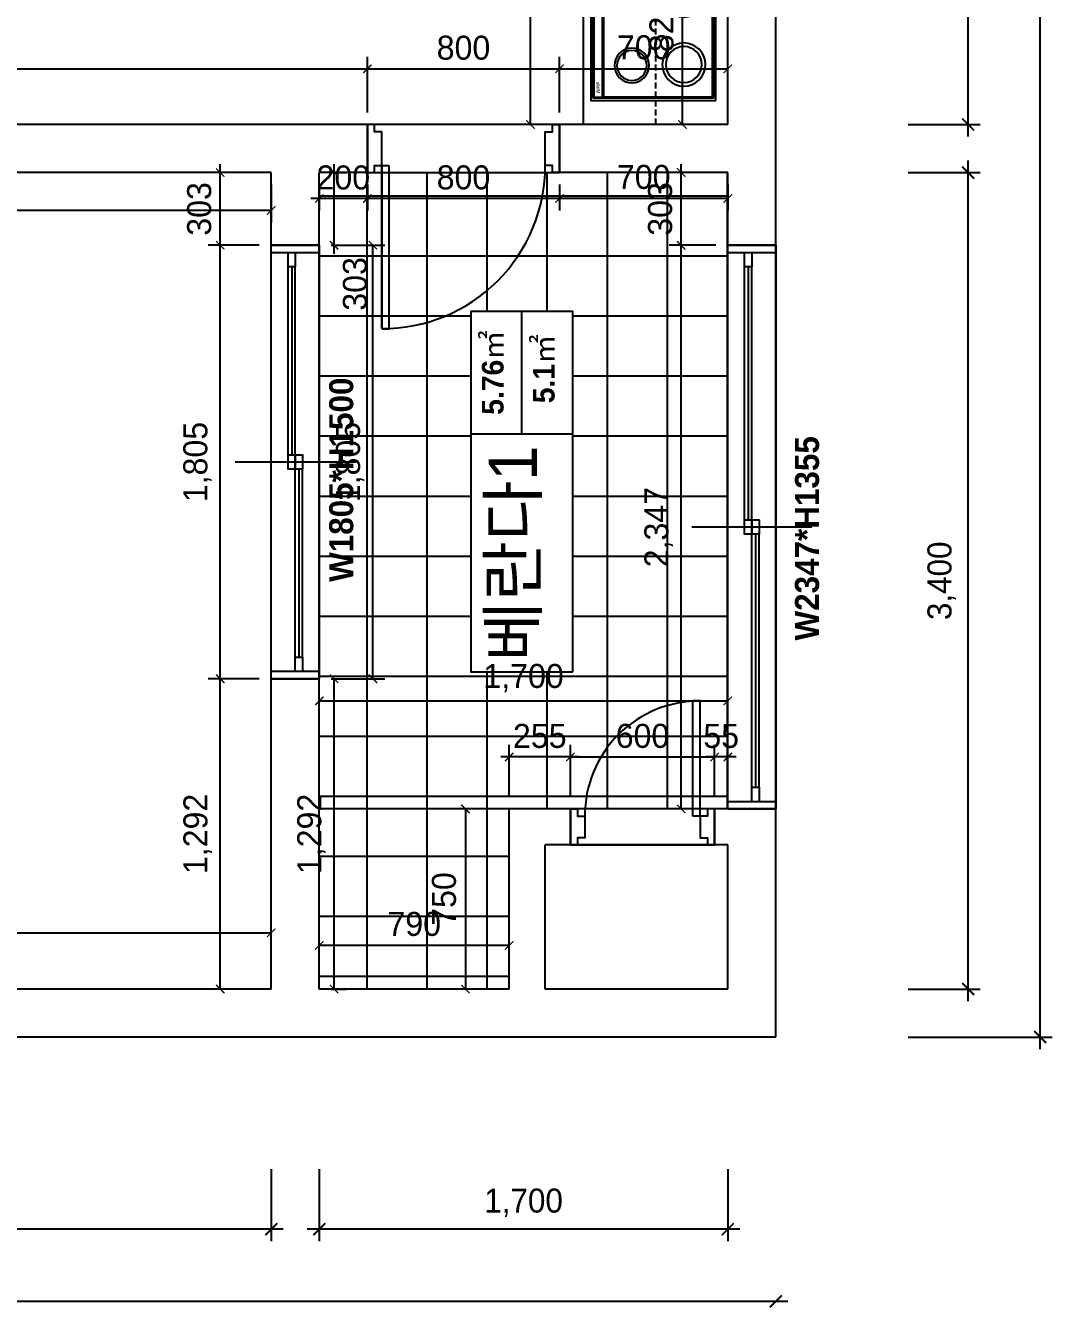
# Model space of a CAD drawing. Header units: inches. Extents: x 261411 to 598054, y 5888 to 34411.
# Drawn here: x 295196 to 299467, y 22385 to 27747 of the extents above; entities that cross this region are included whole.
import ezdxf
from ezdxf.enums import TextEntityAlignment as Align

# ---------------------------------------------------------------- set-up
doc = ezdxf.new("R2010")
doc.units = ezdxf.units.IN
doc.header["$LTSCALE"] = 50
doc.header["$MEASUREMENT"] = 0
doc.linetypes.add('DASHED', pattern=[0.75, 0.5, -0.25])
for name, color, linetype in [('02-WAL', 2, 'Continuous'), ('03-TEXT', 3, 'Continuous'), ('04-WIN TEXT', 4, 'Continuous'), ('06-FUR', 6, 'Continuous'), ('07-DIM', 5, 'Continuous'), ('07-DIM WAL', 5, 'Continuous'), ('08-HAT', 8, 'Continuous'), ('253', 253, 'Continuous'), ('CO-FURB-DN', 9, 'Continuous'), ('도면층2', 2, 'Continuous'), ('도면층4', 4, 'Continuous'), ('도면층5', 5, 'Continuous')]:
    doc.layers.add(name, color=color, linetype=linetype)
doc.styles.add('DH-TEXT', font='')
doc.styles.add('HY 울릉도 L', font='')
doc.styles.add('넥슨고딕', font='NEXONLv1GothicBold.ttf')
doc.styles.add('마감재', font='stylu.ttf')
doc.styles.add('코레일둥고', font='Korail_Round_Gothic_Medium.ttf')
doc.styles.get('DH-TEXT').set_extended_font_data('HY울릉도L')
doc.styles.get('HY 울릉도 L').set_extended_font_data('HY울릉도L')
doc.dimstyles.new('50', dxfattribs={"dimscale": 50, "dimtxt": 2, "dimasz": 1, "dimexe": 1, "dimexo": 1, "dimgap": 1, "dimtad": 1, "dimdec": 0, "dimrnd": 0.05, "dimdsep": 46, "dimlunit": 6, "dimtxsty": 'HY 울릉도 L', "dimblk": 'ARCHTICK', "dimcen": 2.5, "dimdle": 1, "dimclrd": 133, "dimclre": 133, "dimclrt": 30, "dimadec": 0, "dimazin": 0, "dimtfac": 1, "dimtdec": 0, "dimtix": 1, "dimtmove": 2, "dimatfit": 3, "dimldrblk": 'ARCHTICK', "dimfxl": 1, "dimlwd": -1, "dimlwe": -1, "dimarcsym": 0})
doc.dimstyles.new('벽치수 Copy of DIM-50', dxfattribs={"dimscale": 50, "dimtxt": 2, "dimasz": 0.7, "dimexe": 1, "dimexo": 1, "dimgap": 0.7, "dimtad": 1, "dimdec": 0, "dimzin": 1, "dimdsep": 46, "dimlunit": 6, "dimtxsty": '마감재', "dimblk": 'ARCHTICK', "dimcen": -0.09, "dimclrd": 256, "dimclre": 256, "dimclrt": 3, "dimadec": 0, "dimazin": 0, "dimtfac": 1, "dimtdec": 0, "dimtix": 1, "dimtmove": 2, "dimatfit": 0, "dimldrblk": 'ARCHTICK', "dimfxl": 1, "dimtolj": 1, "dimtzin": 0, "dimarcsym": 0})

# ---------------------------------------------------------------- blocks, each defined once
blk = doc.blocks.new('FB-009')
at = {"layer": 'CO-FURB-DN', "color": 251}
for p, q in [((10, 510), (10, 10)), ((278, 510), (10, 510)), ((13.4, 505.2), (13.4, 53.7)), ((275.4, 505.2), (13.4, 505.2)), ((566, 510), (266.8, 510)), ((563.4, 505.2), (266.8, 505.2)), ((563.4, 53.7), (563.4, 505.2)), ((566, 10), (566, 510)), ((13.4, 53.7), (275.4, 53.7)), ((266.8, 53.7), (563.4, 53.7)), ((10, 50), (278, 50)), ((10, 10), (278, 10)), ((12.2, 46.5), (12.2, 13.4)), ((276.4, 46.5), (12.2, 46.5)), ((12.2, 13.4), (276.4, 13.4)), ((266.8, 50), (566, 50)), ((564.4, 46.5), (266.8, 46.5)), ((266.8, 13.4), (564.4, 13.4)), ((266.8, 10), (566, 10)), ((385, 40.6), (385, 21.8)), ((388, 40.6), (388, 21.8)), ((424.2, 40.6), (424.2, 21.8)), ((427.2, 40.6), (427.2, 21.8)), ((474.9, 40.6), (474.9, 21.8)), ((477.9, 40.6), (477.9, 21.8)), ((514, 40.6), (514, 21.8)), ((517, 40.6), (517, 21.8)), ((564.4, 13.4), (564.4, 46.5))]:
    blk.add_line(p, q, dxfattribs=at)
at = {"layer": 'CO-FURB-DN'}
blk.add_lwpolyline([(0, 520), (576, 520), (576, 0), (0, 0)], close=True, dxfattribs=at)
at = {"layer": 'CO-FURB-DN', "color": 251}
for centre, radius in [((149.6, 387.2), 89.9), ((149.6, 387.2), 74.9), ((437.6, 387.2), 89.9), ((437.6, 387.2), 74.9), ((145.8, 170.8), 72), ((145.8, 170.8), 62), ((433.8, 170.8), 72), ((433.8, 170.8), 62), ((386.5, 31.2), 12.5), ((386.5, 31.2), 9.52), ((425.6, 31.2), 12.5), ((425.6, 31.2), 9.52), ((476.3, 31.2), 12.5), ((476.3, 31.2), 9.52), ((515.5, 31.2), 12.5), ((515.5, 31.2), 9.52)]:
    blk.add_circle(centre, radius, dxfattribs=at)
at = {"layer": 'CO-FURB-DN', "color": 251, "style": 'DH-TEXT'}
blk.add_text('Miele', height=15, dxfattribs=at).set_placement((29, 23.1))
blk = doc.blocks.new('_ArchTick')
at = {"color": 0, "linetype": 'ByBlock', "const_width": 0.15}
blk.add_lwpolyline([(-0.5, -0.5), (0.5, 0.5)], dxfattribs=at)
blk = doc.blocks.new('*D49')
at = {"layer": '07-DIM', "color": 133}
for p, q in [((299117.1, 23685.4), (299117.1, 27185.4)), ((298867.1, 27135.4), (299167.1, 27135.4)), ((298867.1, 23735.4), (299167.1, 23735.4))]:
    blk.add_line(p, q, dxfattribs=at)
at = {"layer": 'Defpoints', "color": 0}
for p in [(298817.1, 27135.4), (299117.1, 27135.4), (298817.1, 23735.4)]:
    blk.add_point(p, dxfattribs=at)
at = {"layer": '07-DIM', "color": 133, "xscale": 50, "yscale": 50, "zscale": 50}
for p, rotation in [((299117.1, 27135.4), 90), ((299117.1, 23735.4), 270)]:
    blk.add_blockref('_ArchTick', p, dxfattribs=dict(at, rotation=rotation))
at = {"layer": '07-DIM', "color": 30, "insert": (299007.1, 25435.4), "char_height": 100, "attachment_point": 5, "rotation": 90, "style": 'HY 울릉도 L'}
blk.add_mtext('3,400', dxfattribs=at)
blk = doc.blocks.new('*D50')
at = {"layer": '07-DIM', "color": 133}
for p, q in [((299117.1, 27285.4), (299117.1, 29985.4)), ((298867.1, 29935.4), (299167.1, 29935.4)), ((298867.1, 27335.4), (299167.1, 27335.4))]:
    blk.add_line(p, q, dxfattribs=at)
at = {"layer": 'Defpoints', "color": 0}
for p in [(298817.1, 29935.4), (299117.1, 29935.4), (298817.1, 27335.4)]:
    blk.add_point(p, dxfattribs=at)
at = {"layer": '07-DIM', "color": 133, "xscale": 50, "yscale": 50, "zscale": 50}
for p, rotation in [((299117.1, 29935.4), 90), ((299117.1, 27335.4), 270)]:
    blk.add_blockref('_ArchTick', p, dxfattribs=dict(at, rotation=rotation))
at = {"layer": '07-DIM', "color": 30, "insert": (299007.2, 28635.4), "char_height": 100, "attachment_point": 5, "rotation": 90, "style": 'HY 울릉도 L'}
blk.add_mtext('2,600', dxfattribs=at)
blk = doc.blocks.new('*D52')
at = {"layer": '07-DIM', "color": 133}
for p, q in [((296417.1, 22985.4), (296417.1, 22685.4)), ((298117.1, 22985.4), (298117.1, 22685.4)), ((298167.1, 22735.4), (296367.1, 22735.4))]:
    blk.add_line(p, q, dxfattribs=at)
at = {"layer": 'Defpoints', "color": 0}
for p in [(296417.1, 23035.4), (298117.1, 23035.4), (296417.1, 22735.4)]:
    blk.add_point(p, dxfattribs=at)
at = {"layer": '07-DIM', "color": 133, "xscale": 50, "yscale": 50, "zscale": 50, "rotation": 180}
blk.add_blockref('_ArchTick', (296417.1, 22735.4), dxfattribs=at)
at = {"layer": '07-DIM', "color": 133, "xscale": 50, "yscale": 50, "zscale": 50}
blk.add_blockref('_ArchTick', (298117.1, 22735.4), dxfattribs=at)
at = {"layer": '07-DIM', "color": 30, "insert": (297267.1, 22845.3), "char_height": 100, "attachment_point": 5, "style": 'HY 울릉도 L'}
blk.add_mtext('1,700', dxfattribs=at)
blk = doc.blocks.new('*D53')
at = {"layer": '07-DIM', "color": 133}
for p, q in [((293117.1, 22985.4), (293117.1, 22685.4)), ((296217.1, 22985.4), (296217.1, 22685.4)), ((296267.1, 22735.4), (293067.1, 22735.4))]:
    blk.add_line(p, q, dxfattribs=at)
at = {"layer": 'Defpoints', "color": 0}
for p in [(293117.1, 23035.4), (296217.1, 23035.4), (293117.1, 22735.4)]:
    blk.add_point(p, dxfattribs=at)
at = {"layer": '07-DIM', "color": 133, "xscale": 50, "yscale": 50, "zscale": 50, "rotation": 180}
blk.add_blockref('_ArchTick', (293117.1, 22735.4), dxfattribs=at)
at = {"layer": '07-DIM', "color": 133, "xscale": 50, "yscale": 50, "zscale": 50}
blk.add_blockref('_ArchTick', (296217.1, 22735.4), dxfattribs=at)
at = {"layer": '07-DIM', "color": 30, "insert": (294667.1, 22845.4), "char_height": 100, "attachment_point": 5, "style": 'HY 울릉도 L'}
blk.add_mtext('3,100', dxfattribs=at)
blk = doc.blocks.new('*D67')
at = {"layer": '07-DIM', "color": 133}
for p, q in [((286617.1, 22985.4), (286617.1, 22385.4)), ((298317.1, 22485.4), (298317.1, 22485.4)), ((286567.1, 22435.4), (298367.1, 22435.4))]:
    blk.add_line(p, q, dxfattribs=at)
at = {"layer": 'Defpoints', "color": 0}
for p in [(286617.1, 23035.4), (298317.1, 22435.4), (298317.1, 22435.4)]:
    blk.add_point(p, dxfattribs=at)
at = {"layer": '07-DIM', "color": 133, "xscale": 50, "yscale": 50, "zscale": 50, "rotation": 180}
blk.add_blockref('_ArchTick', (286617.1, 22435.4), dxfattribs=at)
at = {"layer": '07-DIM', "color": 133, "xscale": 50, "yscale": 50, "zscale": 50}
blk.add_blockref('_ArchTick', (298317.1, 22435.4), dxfattribs=at)
at = {"layer": '07-DIM', "color": 30, "insert": (292467.1, 22545.3), "char_height": 100, "attachment_point": 5, "style": 'HY 울릉도 L'}
blk.add_mtext('11,700', dxfattribs=at)
blk = doc.blocks.new('*D68')
at = {"layer": '07-DIM', "color": 133}
for p, q in [((298867.1, 33135.4), (299467.1, 33135.4)), ((299417.1, 23485.4), (299417.1, 33185.4)), ((298867.1, 23535.4), (299467.1, 23535.4))]:
    blk.add_line(p, q, dxfattribs=at)
at = {"layer": 'Defpoints', "color": 0}
for p in [(298817.1, 33135.4), (299417.1, 33135.4), (298817.1, 23535.4)]:
    blk.add_point(p, dxfattribs=at)
at = {"layer": '07-DIM', "color": 133, "xscale": 50, "yscale": 50, "zscale": 50}
for p, rotation in [((299417.1, 33135.4), 90), ((299417.1, 23535.4), 270)]:
    blk.add_blockref('_ArchTick', p, dxfattribs=dict(at, rotation=rotation))
at = {"layer": '07-DIM', "color": 30, "insert": (299307.1, 28335.4), "char_height": 100, "attachment_point": 5, "rotation": 90, "style": 'HY 울릉도 L'}
blk.add_mtext('9,600', dxfattribs=at)
blk = doc.blocks.new('*D109')
at = {"layer": '07-DIM WAL', "lineweight": -2}
for p, q in [((297462.1, 24535.4), (297462.1, 24751.8)), ((298062.1, 24535.4), (298062.1, 24751.8)), ((297462.1, 24701.8), (298062.1, 24701.8))]:
    blk.add_line(p, q, dxfattribs=at)
at = {"layer": 'Defpoints', "color": 0}
for p in [(298062.1, 24701.8), (297462.1, 24485.4), (298062.1, 24485.4)]:
    blk.add_point(p, dxfattribs=at)
at = {"layer": '07-DIM WAL', "lineweight": -2, "xscale": 35, "yscale": 35, "zscale": 35, "rotation": 180}
blk.add_blockref('_ArchTick', (297462.1, 24701.8), dxfattribs=at)
at = {"layer": '07-DIM WAL', "lineweight": -2, "xscale": 35, "yscale": 35, "zscale": 35}
blk.add_blockref('_ArchTick', (298062.1, 24701.8), dxfattribs=at)
at = {"layer": '07-DIM WAL', "color": 3, "insert": (297762.1, 24789), "char_height": 100, "attachment_point": 5, "style": '마감재'}
blk.add_mtext('\\A1;600', dxfattribs=at)
blk = doc.blocks.new('*D110')
at = {"layer": '07-DIM WAL', "lineweight": -2}
for p, q in [((297207.1, 24535.4), (297207.1, 24751.8)), ((297462.1, 24535.4), (297462.1, 24751.8)), ((297497.1, 24701.8), (297172.1, 24701.8))]:
    blk.add_line(p, q, dxfattribs=at)
at = {"layer": 'Defpoints', "color": 0}
for p in [(297207.1, 24701.8), (297207.1, 24485.4), (297462.1, 24485.4)]:
    blk.add_point(p, dxfattribs=at)
at = {"layer": '07-DIM WAL', "lineweight": -2, "xscale": 35, "yscale": 35, "zscale": 35}
blk.add_blockref('_ArchTick', (297207.1, 24701.8), dxfattribs=at)
at = {"layer": '07-DIM WAL', "lineweight": -2, "xscale": 35, "yscale": 35, "zscale": 35, "rotation": 180}
blk.add_blockref('_ArchTick', (297462.1, 24701.8), dxfattribs=at)
at = {"layer": '07-DIM WAL', "color": 3, "insert": (297334.6, 24788.9), "char_height": 100, "attachment_point": 5, "style": '마감재'}
blk.add_mtext('\\A1;255', dxfattribs=at)
blk = doc.blocks.new('*D111')
at = {"layer": '07-DIM WAL', "lineweight": -2}
for p, q in [((297157.1, 24485.4), (296975.3, 24485.4)), ((297025.3, 24485.4), (297025.3, 23735.4)), ((297157.1, 23735.4), (296975.3, 23735.4))]:
    blk.add_line(p, q, dxfattribs=at)
at = {"layer": 'Defpoints', "color": 0}
for p in [(297207.1, 24485.4), (297025.3, 23735.4), (297207.1, 23735.4)]:
    blk.add_point(p, dxfattribs=at)
at = {"layer": '07-DIM WAL', "lineweight": -2, "xscale": 35, "yscale": 35, "zscale": 35}
for p, rotation in [((297025.3, 24485.4), 90), ((297025.3, 23735.4), 270)]:
    blk.add_blockref('_ArchTick', p, dxfattribs=dict(at, rotation=rotation))
at = {"layer": '07-DIM WAL', "color": 3, "insert": (296936.4, 24110.4), "char_height": 100, "attachment_point": 5, "rotation": 90, "style": '마감재'}
blk.add_mtext('\\A1;750', dxfattribs=at)
blk = doc.blocks.new('*D112')
at = {"layer": '07-DIM WAL', "lineweight": -2}
for p, q in [((296417.1, 23785.4), (296417.1, 23967)), ((297207.1, 23785.4), (297207.1, 23967)), ((297207.1, 23917), (296417.1, 23917))]:
    blk.add_line(p, q, dxfattribs=at)
at = {"layer": 'Defpoints', "color": 0}
for p in [(296417.1, 23917), (296417.1, 23735.4), (297207.1, 23735.4)]:
    blk.add_point(p, dxfattribs=at)
at = {"layer": '07-DIM WAL', "lineweight": -2, "xscale": 35, "yscale": 35, "zscale": 35, "rotation": 180}
blk.add_blockref('_ArchTick', (296417.1, 23917), dxfattribs=at)
at = {"layer": '07-DIM WAL', "lineweight": -2, "xscale": 35, "yscale": 35, "zscale": 35}
blk.add_blockref('_ArchTick', (297207.1, 23917), dxfattribs=at)
at = {"layer": '07-DIM WAL', "color": 3, "insert": (296812.1, 24006), "char_height": 100, "attachment_point": 5, "style": '마감재'}
blk.add_mtext('\\A1;790', dxfattribs=at)
blk = doc.blocks.new('*D113')
at = {"layer": '07-DIM WAL', "lineweight": -2}
for p, q in [((296467.1, 25027.4), (296528.8, 25027.4)), ((296478.8, 23735.4), (296478.8, 25027.4)), ((296467.1, 23735.4), (296528.8, 23735.4))]:
    blk.add_line(p, q, dxfattribs=at)
at = {"layer": 'Defpoints', "color": 0}
for p in [(296417.1, 25027.4), (296478.8, 25027.4), (296417.1, 23735.4)]:
    blk.add_point(p, dxfattribs=at)
at = {"layer": '07-DIM WAL', "lineweight": -2, "xscale": 35, "yscale": 35, "zscale": 35}
for p, rotation in [((296478.8, 25027.4), 90), ((296478.8, 23735.4), 270)]:
    blk.add_blockref('_ArchTick', p, dxfattribs=dict(at, rotation=rotation))
at = {"layer": '07-DIM WAL', "color": 3, "insert": (296384.8, 24381.4), "char_height": 100, "attachment_point": 5, "rotation": 90, "style": '마감재'}
blk.add_mtext('\\A1;1,292', dxfattribs=at)
blk = doc.blocks.new('*D114')
at = {"layer": '07-DIM WAL', "lineweight": -2}
for p, q in [((296467.1, 26832.4), (296690.1, 26832.4)), ((296640.1, 25027.4), (296640.1, 26832.4)), ((296467.1, 25027.4), (296690.1, 25027.4))]:
    blk.add_line(p, q, dxfattribs=at)
at = {"layer": 'Defpoints', "color": 0}
for p in [(296417.1, 26832.4), (296640.1, 26832.4), (296417.1, 25027.4)]:
    blk.add_point(p, dxfattribs=at)
at = {"layer": '07-DIM WAL', "lineweight": -2, "xscale": 35, "yscale": 35, "zscale": 35}
for p, rotation in [((296640.1, 26832.4), 90), ((296640.1, 25027.4), 270)]:
    blk.add_blockref('_ArchTick', p, dxfattribs=dict(at, rotation=rotation))
at = {"layer": '07-DIM WAL', "color": 3, "insert": (296545.8, 25929.9), "char_height": 100, "attachment_point": 5, "rotation": 90, "style": '마감재'}
blk.add_mtext('\\A1;1,805', dxfattribs=at)
blk = doc.blocks.new('*D115')
at = {"layer": '07-DIM WAL', "lineweight": -2}
for p, q in [((296467.1, 27135.4), (296528.8, 27135.4)), ((296478.8, 26797.4), (296478.8, 27170.4)), ((296467.1, 26832.4), (296528.8, 26832.4))]:
    blk.add_line(p, q, dxfattribs=at)
at = {"layer": 'Defpoints', "color": 0}
for p in [(296417.1, 27135.4), (296478.8, 27135.4), (296417.1, 26832.4)]:
    blk.add_point(p, dxfattribs=at)
at = {"layer": '07-DIM WAL', "lineweight": -2, "xscale": 35, "yscale": 35, "zscale": 35}
for p, rotation in [((296478.8, 27135.4), 270), ((296478.8, 26832.4), 90)]:
    blk.add_blockref('_ArchTick', p, dxfattribs=dict(at, rotation=rotation))
at = {"layer": '07-DIM WAL', "color": 3, "insert": (296565.9, 26671.7), "char_height": 100, "attachment_point": 5, "rotation": 90, "style": '마감재'}
blk.add_mtext('\\A1;303', dxfattribs=at)
blk = doc.blocks.new('*D116')
at = {"layer": '07-DIM WAL', "lineweight": -2}
for p, q in [((298062.1, 24535.4), (298062.1, 24751.8)), ((298117.1, 24535.4), (298117.1, 24751.8)), ((298152.1, 24701.8), (298027.1, 24701.8))]:
    blk.add_line(p, q, dxfattribs=at)
at = {"layer": 'Defpoints', "color": 0}
for p in [(298062.1, 24701.8), (298062.1, 24485.4), (298117.1, 24485.4)]:
    blk.add_point(p, dxfattribs=at)
at = {"layer": '07-DIM WAL', "lineweight": -2, "xscale": 35, "yscale": 35, "zscale": 35}
blk.add_blockref('_ArchTick', (298062.1, 24701.8), dxfattribs=at)
at = {"layer": '07-DIM WAL', "lineweight": -2, "xscale": 35, "yscale": 35, "zscale": 35, "rotation": 180}
blk.add_blockref('_ArchTick', (298117.1, 24701.8), dxfattribs=at)
at = {"layer": '07-DIM WAL', "color": 3, "insert": (298089.6, 24788.9), "char_height": 100, "attachment_point": 5, "style": '마감재'}
blk.add_mtext('\\A1;55', dxfattribs=at)
blk = doc.blocks.new('*D117')
at = {"layer": '07-DIM WAL', "lineweight": -2}
for p, q in [((298067.1, 26832.4), (297873, 26832.4)), ((297923, 24485.4), (297923, 26832.4)), ((298067.1, 24485.4), (297873, 24485.4))]:
    blk.add_line(p, q, dxfattribs=at)
at = {"layer": 'Defpoints', "color": 0}
for p in [(297923, 26832.4), (298117.1, 26832.4), (298117.1, 24485.4)]:
    blk.add_point(p, dxfattribs=at)
at = {"layer": '07-DIM WAL', "lineweight": -2, "xscale": 35, "yscale": 35, "zscale": 35}
for p, rotation in [((297923, 26832.4), 90), ((297923, 24485.4), 270)]:
    blk.add_blockref('_ArchTick', p, dxfattribs=dict(at, rotation=rotation))
at = {"layer": '07-DIM WAL', "color": 3, "insert": (297829, 25658.9), "char_height": 100, "attachment_point": 5, "rotation": 90, "style": '마감재'}
blk.add_mtext('\\A1;2,347', dxfattribs=at)
blk = doc.blocks.new('*D70')
at = {"layer": '07-DIM WAL', "lineweight": -2}
for p, q in [((298067.1, 27135.4), (297873, 27135.4)), ((297923, 26797.4), (297923, 27170.4)), ((298067.1, 26832.4), (297873, 26832.4))]:
    blk.add_line(p, q, dxfattribs=at)
at = {"layer": 'Defpoints', "color": 0}
for p in [(297923, 27135.4), (298117.1, 27135.4), (298117.1, 26832.4)]:
    blk.add_point(p, dxfattribs=at)
at = {"layer": '07-DIM WAL', "lineweight": -2, "xscale": 35, "yscale": 35, "zscale": 35}
for p, rotation in [((297923, 27135.4), 270), ((297923, 26832.4), 90)]:
    blk.add_blockref('_ArchTick', p, dxfattribs=dict(at, rotation=rotation))
at = {"layer": '07-DIM WAL', "color": 3, "insert": (297835.8, 26983.9), "char_height": 100, "attachment_point": 5, "rotation": 90, "style": '마감재'}
blk.add_mtext('\\A1;303', dxfattribs=at)
blk = doc.blocks.new('*D71')
at = {"layer": '07-DIM WAL', "lineweight": -2}
for p, q in [((297417.1, 27085.4), (297417.1, 26977.5)), ((298117.1, 27085.4), (298117.1, 26977.5)), ((298117.1, 27027.5), (297417.1, 27027.5))]:
    blk.add_line(p, q, dxfattribs=at)
at = {"layer": 'Defpoints', "color": 0}
for p in [(297417.1, 27135.4), (298117.1, 27135.4), (297417.1, 27027.5)]:
    blk.add_point(p, dxfattribs=at)
at = {"layer": '07-DIM WAL', "lineweight": -2, "xscale": 35, "yscale": 35, "zscale": 35, "rotation": 180}
blk.add_blockref('_ArchTick', (297417.1, 27027.5), dxfattribs=at)
at = {"layer": '07-DIM WAL', "lineweight": -2, "xscale": 35, "yscale": 35, "zscale": 35}
blk.add_blockref('_ArchTick', (298117.1, 27027.5), dxfattribs=at)
at = {"layer": '07-DIM WAL', "color": 3, "insert": (297767.1, 27116.5), "char_height": 100, "attachment_point": 5, "style": '마감재'}
blk.add_mtext('\\A1;700', dxfattribs=at)
blk = doc.blocks.new('*D72')
at = {"layer": '07-DIM WAL', "lineweight": -2}
for p, q in [((296617.1, 27085.4), (296617.1, 26977.5)), ((297417.1, 27085.4), (297417.1, 26977.5)), ((297417.1, 27027.5), (296617.1, 27027.5))]:
    blk.add_line(p, q, dxfattribs=at)
at = {"layer": 'Defpoints', "color": 0}
for p in [(296617.1, 27135.4), (297417.1, 27135.4), (296617.1, 27027.5)]:
    blk.add_point(p, dxfattribs=at)
at = {"layer": '07-DIM WAL', "lineweight": -2, "xscale": 35, "yscale": 35, "zscale": 35, "rotation": 180}
blk.add_blockref('_ArchTick', (296617.1, 27027.5), dxfattribs=at)
at = {"layer": '07-DIM WAL', "lineweight": -2, "xscale": 35, "yscale": 35, "zscale": 35}
blk.add_blockref('_ArchTick', (297417.1, 27027.5), dxfattribs=at)
at = {"layer": '07-DIM WAL', "color": 3, "insert": (297017.1, 27114.6), "char_height": 100, "attachment_point": 5, "style": '마감재'}
blk.add_mtext('\\A1;800', dxfattribs=at)
blk = doc.blocks.new('*D73')
at = {"layer": '07-DIM WAL', "lineweight": -2}
for p, q in [((296417.1, 27085.4), (296417.1, 26977.5)), ((296617.1, 27085.4), (296617.1, 26977.5)), ((296652.1, 27027.5), (296382.1, 27027.5))]:
    blk.add_line(p, q, dxfattribs=at)
at = {"layer": 'Defpoints', "color": 0}
for p in [(296417.1, 27135.4), (296617.1, 27135.4), (296417.1, 27027.5)]:
    blk.add_point(p, dxfattribs=at)
at = {"layer": '07-DIM WAL', "lineweight": -2, "xscale": 35, "yscale": 35, "zscale": 35}
blk.add_blockref('_ArchTick', (296417.1, 27027.5), dxfattribs=at)
at = {"layer": '07-DIM WAL', "lineweight": -2, "xscale": 35, "yscale": 35, "zscale": 35, "rotation": 180}
blk.add_blockref('_ArchTick', (296617.1, 27027.5), dxfattribs=at)
at = {"layer": '07-DIM WAL', "color": 3, "insert": (296517.1, 27114.3), "char_height": 100, "attachment_point": 5, "style": '마감재'}
blk.add_mtext('\\A1;200', dxfattribs=at)
blk = doc.blocks.new('*D74')
at = {"layer": '07-DIM WAL', "lineweight": -2}
for p, q in [((296167.1, 25027.4), (295954.8, 25027.4)), ((296004.8, 23735.4), (296004.8, 25027.4)), ((296167.1, 23735.4), (295954.8, 23735.4))]:
    blk.add_line(p, q, dxfattribs=at)
at = {"layer": 'Defpoints', "color": 0}
for p in [(296004.8, 25027.4), (296217.1, 25027.4), (296217.1, 23735.4)]:
    blk.add_point(p, dxfattribs=at)
at = {"layer": '07-DIM WAL', "lineweight": -2, "xscale": 35, "yscale": 35, "zscale": 35}
for p, rotation in [((296004.8, 25027.4), 90), ((296004.8, 23735.4), 270)]:
    blk.add_blockref('_ArchTick', p, dxfattribs=dict(at, rotation=rotation))
at = {"layer": '07-DIM WAL', "color": 3, "insert": (295910.8, 24381.4), "char_height": 100, "attachment_point": 5, "rotation": 90, "style": '마감재'}
blk.add_mtext('\\A1;1,292', dxfattribs=at)
blk = doc.blocks.new('*D75')
at = {"layer": '07-DIM WAL', "lineweight": -2}
for p, q in [((296167.1, 26832.4), (295954.8, 26832.4)), ((296004.8, 25027.4), (296004.8, 26832.4)), ((296167.1, 25027.4), (295954.8, 25027.4))]:
    blk.add_line(p, q, dxfattribs=at)
at = {"layer": 'Defpoints', "color": 0}
for p in [(296004.8, 26832.4), (296217.1, 26832.4), (296217.1, 25027.4)]:
    blk.add_point(p, dxfattribs=at)
at = {"layer": '07-DIM WAL', "lineweight": -2, "xscale": 35, "yscale": 35, "zscale": 35}
for p, rotation in [((296004.8, 26832.4), 90), ((296004.8, 25027.4), 270)]:
    blk.add_blockref('_ArchTick', p, dxfattribs=dict(at, rotation=rotation))
at = {"layer": '07-DIM WAL', "color": 3, "insert": (295910.5, 25929.9), "char_height": 100, "attachment_point": 5, "rotation": 90, "style": '마감재'}
blk.add_mtext('\\A1;1,805', dxfattribs=at)
blk = doc.blocks.new('*D76')
at = {"layer": '07-DIM WAL', "lineweight": -2}
for p, q in [((296167.1, 27135.4), (295954.8, 27135.4)), ((296004.8, 26797.4), (296004.8, 27170.4)), ((296167.1, 26832.4), (295954.8, 26832.4))]:
    blk.add_line(p, q, dxfattribs=at)
at = {"layer": 'Defpoints', "color": 0}
for p in [(296004.8, 27135.4), (296217.1, 27135.4), (296217.1, 26832.4)]:
    blk.add_point(p, dxfattribs=at)
at = {"layer": '07-DIM WAL', "lineweight": -2, "xscale": 35, "yscale": 35, "zscale": 35}
for p, rotation in [((296004.8, 27135.4), 270), ((296004.8, 26832.4), 90)]:
    blk.add_blockref('_ArchTick', p, dxfattribs=dict(at, rotation=rotation))
at = {"layer": '07-DIM WAL', "color": 3, "insert": (295917.7, 26983.9), "char_height": 100, "attachment_point": 5, "rotation": 90, "style": '마감재'}
blk.add_mtext('\\A1;303', dxfattribs=at)
blk = doc.blocks.new('*D77')
at = {"layer": '07-DIM WAL', "lineweight": -2}
for p, q in [((293117.1, 27085.4), (293117.1, 26927.7)), ((296217.1, 27085.4), (296217.1, 26927.7)), ((296217.1, 26977.7), (293117.1, 26977.7))]:
    blk.add_line(p, q, dxfattribs=at)
at = {"layer": 'Defpoints', "color": 0}
for p in [(293117.1, 27135.4), (296217.1, 27135.4), (293117.1, 26977.7)]:
    blk.add_point(p, dxfattribs=at)
at = {"layer": '07-DIM WAL', "lineweight": -2, "xscale": 35, "yscale": 35, "zscale": 35, "rotation": 180}
blk.add_blockref('_ArchTick', (293117.1, 26977.7), dxfattribs=at)
at = {"layer": '07-DIM WAL', "lineweight": -2, "xscale": 35, "yscale": 35, "zscale": 35}
blk.add_blockref('_ArchTick', (296217.1, 26977.7), dxfattribs=at)
at = {"layer": '07-DIM WAL', "color": 3, "insert": (294667.1, 27072), "char_height": 100, "attachment_point": 5, "style": '마감재'}
blk.add_mtext('\\A1;3,100', dxfattribs=at)
blk = doc.blocks.new('*D80')
at = {"layer": '07-DIM WAL', "lineweight": -2}
for p, q in [((293117.1, 23785.4), (293117.1, 24019.6)), ((296217.1, 23785.4), (296217.1, 24019.6)), ((293117.1, 23969.6), (296217.1, 23969.6))]:
    blk.add_line(p, q, dxfattribs=at)
at = {"layer": 'Defpoints', "color": 0}
for p in [(296217.1, 23969.6), (293117.1, 23735.4), (296217.1, 23735.4)]:
    blk.add_point(p, dxfattribs=at)
at = {"layer": '07-DIM WAL', "lineweight": -2, "xscale": 35, "yscale": 35, "zscale": 35, "rotation": 180}
blk.add_blockref('_ArchTick', (293117.1, 23969.6), dxfattribs=at)
at = {"layer": '07-DIM WAL', "lineweight": -2, "xscale": 35, "yscale": 35, "zscale": 35}
blk.add_blockref('_ArchTick', (296217.1, 23969.6), dxfattribs=at)
at = {"layer": '07-DIM WAL', "color": 3, "insert": (294667.1, 24064), "char_height": 100, "attachment_point": 5, "style": '마감재'}
blk.add_mtext('\\A1;3,100', dxfattribs=at)
blk = doc.blocks.new('*D89')
at = {"layer": '07-DIM WAL', "lineweight": -2}
for p, q in [((292917.1, 27385.4), (292917.1, 27617.5)), ((296617.1, 27385.4), (296617.1, 27617.5)), ((292917.1, 27567.5), (296617.1, 27567.5))]:
    blk.add_line(p, q, dxfattribs=at)
at = {"layer": 'Defpoints', "color": 0}
for p in [(296617.1, 27567.5), (292917.1, 27335.4), (296617.1, 27335.4)]:
    blk.add_point(p, dxfattribs=at)
at = {"layer": '07-DIM WAL', "lineweight": -2, "xscale": 35, "yscale": 35, "zscale": 35, "rotation": 180}
blk.add_blockref('_ArchTick', (292917.1, 27567.5), dxfattribs=at)
at = {"layer": '07-DIM WAL', "lineweight": -2, "xscale": 35, "yscale": 35, "zscale": 35}
blk.add_blockref('_ArchTick', (296617.1, 27567.5), dxfattribs=at)
at = {"layer": '07-DIM WAL', "color": 3, "insert": (294767.1, 27661.9), "char_height": 100, "attachment_point": 5, "style": '마감재'}
blk.add_mtext('\\A1;3,700', dxfattribs=at)
blk = doc.blocks.new('*D90')
at = {"layer": '07-DIM WAL', "lineweight": -2}
for p, q in [((296617.1, 27385.4), (296617.1, 27617.5)), ((297417.1, 27385.4), (297417.1, 27617.5)), ((296617.1, 27567.5), (297417.1, 27567.5))]:
    blk.add_line(p, q, dxfattribs=at)
at = {"layer": 'Defpoints', "color": 0}
for p in [(297417.1, 27567.5), (296617.1, 27335.4), (297417.1, 27335.4)]:
    blk.add_point(p, dxfattribs=at)
at = {"layer": '07-DIM WAL', "lineweight": -2, "xscale": 35, "yscale": 35, "zscale": 35, "rotation": 180}
blk.add_blockref('_ArchTick', (296617.1, 27567.5), dxfattribs=at)
at = {"layer": '07-DIM WAL', "lineweight": -2, "xscale": 35, "yscale": 35, "zscale": 35}
blk.add_blockref('_ArchTick', (297417.1, 27567.5), dxfattribs=at)
at = {"layer": '07-DIM WAL', "color": 3, "insert": (297017.1, 27654.6), "char_height": 100, "attachment_point": 5, "style": '마감재'}
blk.add_mtext('\\A1;800', dxfattribs=at)
blk = doc.blocks.new('*D91')
at = {"layer": '07-DIM WAL', "lineweight": -2}
for p, q in [((297417.1, 27385.4), (297417.1, 27617.5)), ((298117.1, 27385.4), (298117.1, 27617.5)), ((297417.1, 27567.5), (298117.1, 27567.5))]:
    blk.add_line(p, q, dxfattribs=at)
at = {"layer": 'Defpoints', "color": 0}
for p in [(298117.1, 27567.5), (297417.1, 27335.4), (298117.1, 27335.4)]:
    blk.add_point(p, dxfattribs=at)
at = {"layer": '07-DIM WAL', "lineweight": -2, "xscale": 35, "yscale": 35, "zscale": 35, "rotation": 180}
blk.add_blockref('_ArchTick', (297417.1, 27567.5), dxfattribs=at)
at = {"layer": '07-DIM WAL', "lineweight": -2, "xscale": 35, "yscale": 35, "zscale": 35}
blk.add_blockref('_ArchTick', (298117.1, 27567.5), dxfattribs=at)
at = {"layer": '07-DIM WAL', "color": 3, "insert": (297767.1, 27656.4), "char_height": 100, "attachment_point": 5, "style": '마감재'}
blk.add_mtext('\\A1;700', dxfattribs=at)
blk = doc.blocks.new('*D92')
at = {"layer": '07-DIM WAL', "lineweight": -2}
for p, q in [((298067.1, 28160.4), (297878.5, 28160.4)), ((297928.5, 27335.4), (297928.5, 28160.4)), ((298067.1, 27335.4), (297878.5, 27335.4))]:
    blk.add_line(p, q, dxfattribs=at)
at = {"layer": 'Defpoints', "color": 0}
for p in [(297928.5, 28160.4), (298117.1, 28160.4), (298117.1, 27335.4)]:
    blk.add_point(p, dxfattribs=at)
at = {"layer": '07-DIM WAL', "lineweight": -2, "xscale": 35, "yscale": 35, "zscale": 35}
for p, rotation in [((297928.5, 28160.4), 90), ((297928.5, 27335.4), 270)]:
    blk.add_blockref('_ArchTick', p, dxfattribs=dict(at, rotation=rotation))
at = {"layer": '07-DIM WAL', "color": 3, "insert": (297841.4, 27747.9), "char_height": 100, "attachment_point": 5, "rotation": 90, "style": '마감재'}
blk.add_mtext('\\A1;825', dxfattribs=at)
blk = doc.blocks.new('*D157')
at = {"layer": '07-DIM WAL', "lineweight": -2}
for p, q in [((297467.1, 29335.4), (297246.2, 29335.4)), ((297296.2, 27335.4), (297296.2, 29335.4)), ((297467.1, 27335.4), (297246.2, 27335.4))]:
    blk.add_line(p, q, dxfattribs=at)
at = {"layer": 'Defpoints', "color": 0}
for p in [(297296.2, 29335.4), (297517.1, 29335.4), (297517.1, 27335.4)]:
    blk.add_point(p, dxfattribs=at)
at = {"layer": '07-DIM WAL', "lineweight": -2, "xscale": 35, "yscale": 35, "zscale": 35}
for p, rotation in [((297296.2, 29335.4), 90), ((297296.2, 27335.4), 270)]:
    blk.add_blockref('_ArchTick', p, dxfattribs=dict(at, rotation=rotation))
at = {"layer": '07-DIM WAL', "color": 3, "insert": (297201.9, 28335.4), "char_height": 100, "attachment_point": 5, "rotation": 90, "style": '마감재'}
blk.add_mtext('\\A1;2,000', dxfattribs=at)
blk = doc.blocks.new('*D161')
at = {"layer": '07-DIM WAL', "lineweight": -2}
for p, q in [((296417.1, 24535.4), (296417.1, 24985.4)), ((298117.1, 24535.4), (298117.1, 24985.4)), ((296417.1, 24935.4), (298117.1, 24935.4))]:
    blk.add_line(p, q, dxfattribs=at)
at = {"layer": 'Defpoints', "color": 0}
for p in [(298117.1, 24935.4), (296417.1, 24485.4), (298117.1, 24485.4)]:
    blk.add_point(p, dxfattribs=at)
at = {"layer": '07-DIM WAL', "lineweight": -2, "xscale": 35, "yscale": 35, "zscale": 35, "rotation": 180}
blk.add_blockref('_ArchTick', (296417.1, 24935.4), dxfattribs=at)
at = {"layer": '07-DIM WAL', "lineweight": -2, "xscale": 35, "yscale": 35, "zscale": 35}
blk.add_blockref('_ArchTick', (298117.1, 24935.4), dxfattribs=at)
at = {"layer": '07-DIM WAL', "color": 3, "insert": (297267.1, 25029.8), "char_height": 100, "attachment_point": 5, "style": '마감재'}
blk.add_mtext('\\A1;1,700', dxfattribs=at)

msp = doc.modelspace()

# ---------------------------------------------------------------- hatches: boundary and pattern name
at = {"layer": '08-HAT'}
h = msp.add_hatch(dxfattribs=at)
h.set_pattern_fill('NET', color=256, scale=2000, angle=90)
h.set_pattern_definition([(90, (324365.73, -21461.7), (-250, 2e-14), []), (180, (324365.73, -21461.7), (-3e-14, -250), [])])
h.paths.add_polyline_path([(297207.1, 24485.4), (297207.1, 23735.4), (296417.1, 23735.4), (296417.1, 24485.4)])
h.paths.add_polyline_path([(297356.6, 27135.4), (297417.1, 27135.4), (298117.1, 27135.4), (298117.1, 24485.4), (297972.1, 24485.4), (297972.1, 24934.1, -0.014106), (297999, 24934.8), (298002.1, 24935.4), (297972.1, 24935.4), (297972.1, 24934.1, 0.381205), (297522.9, 24485.4), (297462.1, 24485.4), (297207.1, 24485.4), (296417.1, 24485.4), (296417.1, 27135.4), (296617.1, 27135.4), (296647.1, 27135.4), (296707.1, 27135.4), (296707.1, 26485.9, -0.010057), (296679.9, 26485.4), (296677.1, 26484.8), (296707.1, 26484.8), (296707.1, 26485.9, 0.39084)])
h.paths.add_polyline_path([(297047.9, 25056.8), (297472.4, 25056.8), (297472.4, 26556.8), (297047.9, 26556.8)], flags=16)
h.paths.add_polyline_path([(297356.6, 27135.4, -0.39084), (296707.1, 26485.9), (296707.1, 27135.4)], flags=17)
h.paths.add_polyline_path([(297972.1, 24934.1), (297972.1, 24485.4), (297522.9, 24485.4, -0.381205)], flags=17)
h.paths.add_polyline_path([(297062.2, 25011.7), (297062.2, 26085.3), (297415.5, 26085.3), (297415.5, 25011.7)], flags=24)
h.paths.add_polyline_path([(297068.3, 26070.2), (297068.3, 26535), (297219.3, 26535), (297219.3, 26070.2)], flags=8)
h.paths.add_polyline_path([(297281, 26085.3), (297281, 26550.7), (297429.5, 26550.7), (297429.5, 26085.3)], flags=8)

# ---------------------------------------------------------------- linework, layer by layer
msp.add_line((297207.1, 24485.4), (296417.1, 24485.4))
at = {"layer": '02-WAL'}
for p, q in [((298317.1, 23535.4), (298317.1, 30135.4)), ((298117.1, 27335.4), (298117.1, 29935.4)), ((296617.1, 27335.4), (292917.1, 27335.4)), ((296617.1, 27135.4), (296617.1, 27335.4)), ((298117.1, 27335.4), (297417.1, 27335.4)), ((297417.1, 27135.4), (297417.1, 27335.4)), ((296217.1, 27135.4), (292917.1, 27135.4)), ((296217.1, 23735.4), (296217.1, 27135.4)), ((296617.1, 27135.4), (296417.1, 27135.4)), ((296417.1, 23735.4), (296417.1, 27135.4)), ((298117.1, 27135.4), (297417.1, 27135.4)), ((298117.1, 24485.4), (298117.1, 27135.4)), ((296417.1, 26832.4), (296217.1, 26832.4)), ((298317.1, 26832.4), (298117.1, 26832.4)), ((296417.1, 25027.4), (296217.1, 25027.4)), ((298317.1, 24485.4), (297207.1, 24485.4)), ((297207.1, 23735.4), (297207.1, 24485.4)), ((298117.1, 24335.4), (297357.1, 24335.4)), ((297357.1, 23735.4), (297357.1, 24335.4)), ((298117.1, 23735.4), (298117.1, 24335.4)), ((296217.1, 23735.4), (293117.1, 23735.4)), ((297207.1, 23735.4), (296417.1, 23735.4)), ((298117.1, 23735.4), (297357.1, 23735.4)), ((298317.1, 23535.4), (292917.1, 23535.4))]:
    msp.add_line(p, q, dxfattribs=at)
at = {"layer": '04-WIN TEXT'}
for p, q in [((296677.1, 27165.4), (296677.1, 26485.4)), ((298002.1, 24455.4), (298002.1, 24935.4))]:
    msp.add_line(p, q, dxfattribs=at)
at = {"layer": '06-FUR', "linetype": 'DASHED'}
msp.add_line((297817.1, 27335.4), (297817.1, 29635.4), dxfattribs=at)
at = {"layer": '06-FUR'}
msp.add_line((297517.1, 27335.4), (297517.1, 29335.4), dxfattribs=at)
at = {"layer": '253'}
for p, q in [((297260.2, 26047.2), (297260.2, 26556.8)), ((297047.9, 26047.2), (297472.4, 26047.2))]:
    msp.add_line(p, q, dxfattribs=at)
msp.add_lwpolyline([(297472.4, 25056.8), (297472.4, 26556.8), (297047.9, 26556.8), (297047.9, 25056.8)], close=True, dxfattribs=at)
at = {"layer": '도면층2'}
for p, q in [((296617.1, 27135.4), (296617.1, 27335.4)), ((297417.1, 27135.4), (297417.1, 27335.4)), ((296217.1, 26832.4), (296417.1, 26832.4)), ((298117.1, 26832.4), (298317.1, 26832.4)), ((296217.1, 25027.4), (296417.1, 25027.4)), ((297462.1, 24485.4), (297462.1, 24335.4)), ((298062.1, 24485.4), (298062.1, 24335.4)), ((298117.1, 24485.4), (298317.1, 24485.4))]:
    msp.add_line(p, q, dxfattribs=at)
at = {"layer": '도면층4'}
for p, q in [((297417.1, 27335.4), (296617.1, 27335.4)), ((296617.1, 27335.4), (296617.1, 27135.4)), ((296617.1, 27135.4), (296617.1, 27335.4)), ((297417.1, 27135.4), (297417.1, 27335.4)), ((296617.1, 27135.4), (297417.1, 27135.4)), ((296677.1, 27165.4), (296707.1, 27165.4)), ((296677.1, 26485.4), (296677.1, 27165.4)), ((296707.1, 27165.4), (296707.1, 26485.4)), ((296217.1, 25027.4), (296217.1, 26832.4)), ((296217.1, 26832.4), (296417.1, 26832.4)), ((296417.1, 26832.4), (296417.1, 25027.4)), ((298117.1, 24485.4), (298117.1, 26832.4)), ((298117.1, 26832.4), (298317.1, 26832.4)), ((298317.1, 26832.4), (298317.1, 24485.4)), ((296217.1, 26802.4), (296417.1, 26802.4)), ((298117.1, 26802.4), (298317.1, 26802.4)), ((296302.1, 26742.4), (296302.1, 25959.9)), ((298202.1, 26742.4), (298202.1, 25688.9)), ((296677.1, 26484.8), (296707.1, 26484.8)), ((296567.1, 25929.9), (296067.1, 25929.9)), ((296332.1, 25899.9), (296332.1, 25117.4)), ((298467.1, 25658.9), (297967.1, 25658.9)), ((298232.1, 25628.9), (298232.1, 24575.4)), ((296417.1, 25057.4), (296217.1, 25057.4)), ((296417.1, 25027.4), (296217.1, 25027.4)), ((298002.1, 24935.4), (297972.1, 24935.4)), ((297972.1, 24455.4), (297972.1, 24934.8)), ((298317.1, 24515.4), (298117.1, 24515.4)), ((298062.1, 24485.4), (297462.1, 24485.4)), ((297462.1, 24485.4), (297462.1, 24335.4)), ((298002.1, 24455.4), (297972.1, 24455.4)), ((298062.1, 24335.4), (298062.1, 24485.4)), ((298062.1, 24485.4), (298062.1, 24335.4)), ((298317.1, 24485.4), (298117.1, 24485.4)), ((297462.1, 24335.4), (298062.1, 24335.4))]:
    msp.add_line(p, q, dxfattribs=at)
for points in [[(296617.1, 27135.4), (296647.1, 27135.4), (296647.1, 27165.4), (296677.1, 27165.4), (296677.1, 27305.4), (296647.1, 27305.4), (296647.1, 27335.4), (296617.1, 27335.4), (296617.1, 27135.4)], [(297417.1, 27135.4), (297387.1, 27135.4), (297387.1, 27165.4), (297357.1, 27165.4), (297357.1, 27305.4), (297387.1, 27305.4), (297387.1, 27335.4), (297417.1, 27335.4), (297417.1, 27135.4)], [(297462.1, 24485.4), (297492.1, 24485.4), (297492.1, 24455.4), (297522.1, 24455.4), (297522.1, 24365.4), (297492.1, 24365.4), (297492.1, 24335.4), (297462.1, 24335.4), (297462.1, 24485.4)], [(298062.1, 24485.4), (298032.1, 24485.4), (298032.1, 24455.4), (298002.1, 24455.4), (298002.1, 24365.4), (298032.1, 24365.4), (298032.1, 24335.4), (298062.1, 24335.4), (298062.1, 24485.4)]]:
    msp.add_lwpolyline(points, dxfattribs=at)
for points in [[(296287.1, 26802.4), (296317.1, 26802.4), (296317.1, 26742.4), (296287.1, 26742.4)], [(298187.1, 26802.4), (298217.1, 26802.4), (298217.1, 26742.4), (298187.1, 26742.4)], [(296287.1, 25959.9), (296317.1, 25959.9), (296317.1, 25899.9), (296287.1, 25899.9)], [(296317.1, 25959.9), (296347.1, 25959.9), (296347.1, 25899.9), (296317.1, 25899.9)], [(298187.1, 25688.9), (298217.1, 25688.9), (298217.1, 25628.9), (298187.1, 25628.9)], [(298217.1, 25688.9), (298247.1, 25688.9), (298247.1, 25628.9), (298217.1, 25628.9)], [(296317.1, 25117.4), (296347.1, 25117.4), (296347.1, 25057.4), (296317.1, 25057.4)], [(298217.1, 24575.4), (298247.1, 24575.4), (298247.1, 24515.4), (298217.1, 24515.4)]]:
    msp.add_lwpolyline(points, close=True, dxfattribs=at)
at = {"layer": '도면층5'}
for p, q in [((296287.1, 25959.9), (296287.1, 26742.4)), ((296317.1, 25959.9), (296317.1, 26742.4)), ((298187.1, 25688.9), (298187.1, 26742.4)), ((298217.1, 25688.9), (298217.1, 26742.4)), ((296317.1, 25117.4), (296317.1, 25899.9)), ((296347.1, 25117.4), (296347.1, 25899.9)), ((298217.1, 24575.4), (298217.1, 25628.9)), ((298247.1, 24575.4), (298247.1, 25628.9))]:
    msp.add_line(p, q, dxfattribs=at)
for centre, radius, start, end in [((296679.9, 27162.6), 677.2, 269.7662, 0.2338), ((297999, 24457.9), 476.9, 89.6266, 180.307)]:
    msp.add_arc(centre, radius, start, end, dxfattribs=at)

# ---------------------------------------------------------------- block references
at = {"layer": 'CO-FURB-DN', "xscale": -1, "rotation": 270}
msp.add_blockref('FB-009', (297547.1, 27435.4), dxfattribs=at)

# ---------------------------------------------------------------- texts
at = {"layer": '03-TEXT'}
for s, height, style, p in [('5.76㎡', 90, '넥슨고딕', (297183.9, 26302.6)), ('5.1㎡', 90, '넥슨고딕', (297396.2, 26318)), ('베란다1', 200, '코레일둥고', (297322.5, 25548.5))]:
    msp.add_text(s, height=height, rotation=90, dxfattribs=dict(at, style=style)).set_placement(p, align=Align.CENTER)
at = {"layer": '04-WIN TEXT', "style": '넥슨고딕'}
for s, p in [('W1805*H1500', (296558.3, 25430.8)), ('W2347*H1355', (298496.6, 25186.7))]:
    msp.add_text(s, height=100, rotation=90, dxfattribs=at).set_placement(p)

# ---------------------------------------------------------------- dimensions: what is measured, and where the dimension line sits
at = {"layer": '07-DIM'}
for base, p1, p2, picture, middle in [((299417.1, 33135.4), (298817.1, 23535.4), (298817.1, 33135.4), '*D68', (299307.1, 28335.4)), ((299117.1, 29935.4), (298817.1, 27335.4), (298817.1, 29935.4), '*D50', (299007.2, 28635.4)), ((299117.1, 27135.4), (298817.1, 23735.4), (298817.1, 27135.4), '*D49', (299007.1, 25435.4))]:
    dim = msp.add_linear_dim(base=base, p1=p1, p2=p2, angle=90, dimstyle='50', override={"dimfxl": 0}, dxfattribs=at)
    dim.commit()
    dim.dimension.update_dxf_attribs({"geometry": picture, "text_midpoint": middle})
for base, p1, p2, picture, middle in [((298317.1, 22435.4), (286617.1, 23035.4), (298317.1, 22435.4), '*D67', (292467.1, 22545.3)), ((293117.1, 22735.4), (296217.1, 23035.4), (293117.1, 23035.4), '*D53', (294667.1, 22845.4)), ((296417.1, 22735.4), (298117.1, 23035.4), (296417.1, 23035.4), '*D52', (297267.1, 22845.3))]:
    dim = msp.add_linear_dim(base=base, p1=p1, p2=p2, dimstyle='50', override={"dimfxl": 0}, dxfattribs=at)
    dim.commit()
    dim.dimension.update_dxf_attribs({"geometry": picture, "text_midpoint": middle})
at = {"layer": '07-DIM WAL'}
for base, p1, p2, picture, middle in [((297296.2, 29335.4), (297517.1, 27335.4), (297517.1, 29335.4), '*D157', (297201.9, 28335.4)), ((297928.5, 28160.4), (298117.1, 27335.4), (298117.1, 28160.4), '*D92', (297841.4, 27747.9)), ((296004.8, 27135.4), (296217.1, 26832.4), (296217.1, 27135.4), '*D76', (295917.7, 26983.9)), ((297923, 27135.4), (298117.1, 26832.4), (298117.1, 27135.4), '*D70', (297835.8, 26983.9)), ((296004.8, 26832.4), (296217.1, 25027.4), (296217.1, 26832.4), '*D75', (295910.5, 25929.9)), ((296640.1, 26832.4), (296417.1, 25027.4), (296417.1, 26832.4), '*D114', (296545.8, 25929.9)), ((297923, 26832.4), (298117.1, 24485.4), (298117.1, 26832.4), '*D117', (297829, 25658.9)), ((296004.8, 25027.4), (296217.1, 23735.4), (296217.1, 25027.4), '*D74', (295910.8, 24381.4)), ((296478.8, 25027.4), (296417.1, 23735.4), (296417.1, 25027.4), '*D113', (296384.8, 24381.4)), ((297025.3, 23735.4), (297207.1, 24485.4), (297207.1, 23735.4), '*D111', (296936.4, 24110.4))]:
    dim = msp.add_linear_dim(base=base, p1=p1, p2=p2, angle=90, dimstyle='벽치수 Copy of DIM-50', dxfattribs=at)
    dim.commit()
    dim.dimension.update_dxf_attribs({"geometry": picture, "text_midpoint": middle})
for base, p1, p2, picture, middle in [((296617.1, 27567.5), (292917.1, 27335.4), (296617.1, 27335.4), '*D89', (294767.1, 27661.9)), ((297417.1, 27567.5), (296617.1, 27335.4), (297417.1, 27335.4), '*D90', (297017.1, 27654.6)), ((298117.1, 27567.5), (297417.1, 27335.4), (298117.1, 27335.4), '*D91', (297767.1, 27656.4)), ((297417.1, 27027.5), (298117.1, 27135.4), (297417.1, 27135.4), '*D71', (297767.1, 27116.5)), ((293117.1, 26977.7), (296217.1, 27135.4), (293117.1, 27135.4), '*D77', (294667.1, 27072)), ((296417.1, 27027.5), (296617.1, 27135.4), (296417.1, 27135.4), '*D73', (296517.1, 27114.3)), ((296617.1, 27027.5), (297417.1, 27135.4), (296617.1, 27135.4), '*D72', (297017.1, 27114.6)), ((297207.1, 24701.8), (297462.1, 24485.4), (297207.1, 24485.4), '*D110', (297334.6, 24788.9)), ((298062.1, 24701.8), (297462.1, 24485.4), (298062.1, 24485.4), '*D109', (297762.1, 24789)), ((298062.1, 24701.8), (298117.1, 24485.4), (298062.1, 24485.4), '*D116', (298089.6, 24788.9)), ((296217.1, 23969.6), (293117.1, 23735.4), (296217.1, 23735.4), '*D80', (294667.1, 24064)), ((296417.1, 23917), (297207.1, 23735.4), (296417.1, 23735.4), '*D112', (296812.1, 24006))]:
    dim = msp.add_linear_dim(base=base, p1=p1, p2=p2, dimstyle='벽치수 Copy of DIM-50', dxfattribs=at)
    dim.commit()
    dim.dimension.update_dxf_attribs({"geometry": picture, "text_midpoint": middle})
dim = msp.add_linear_dim(base=(296478.8, 27135.4), p1=(296417.1, 26832.4), p2=(296417.1, 27135.4), angle=90, dimstyle='벽치수 Copy of DIM-50', dxfattribs=at)
dim.commit()
dim.dimension.update_dxf_attribs({"geometry": '*D115', "text_midpoint": (296565.9, 26671.7), "dimtype": 160})
dim = msp.add_linear_dim(base=(298117.1, 24935.4), p1=(296417.1, 24485.4), p2=(298117.1, 24485.4), dimstyle='벽치수 Copy of DIM-50', override={"dimfxl": 0}, dxfattribs=at)
dim.commit()
dim.dimension.update_dxf_attribs({"geometry": '*D161', "text_midpoint": (297267.1, 25029.8)})

doc.saveas('drawing.dxf')
